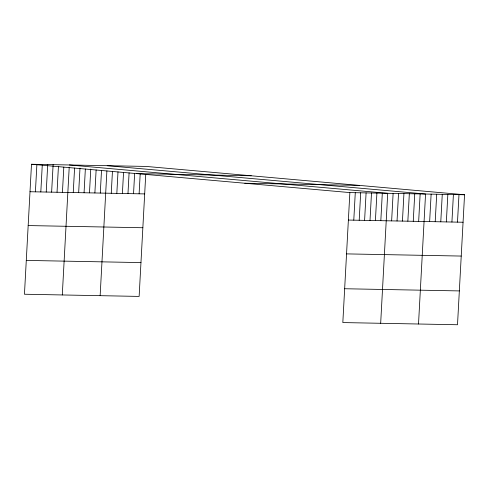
<?xml version="1.0" encoding="UTF-8"?>
<svg xmlns="http://www.w3.org/2000/svg" width="489" height="489" viewBox="0 0 489 489"><rect width="100%" height="100%" fill="white"/><g stroke="black" fill="none" stroke-linecap="round" stroke-linejoin="round"><path stroke-width="0.73" d="M464.55 194.763L349.867 192.587L342.826 322.569L457.508 324.745L464.55 194.763L146.174 166.431L31.492 164.255L24.45 294.237L139.133 296.413L145.728 174.597M35.41 191.835L36.895 164.359M40.813 191.939L42.262 165.203M46.223 192.043L47.708 164.561M51.626 192.146L53.118 164.665M57.036 192.244L58.442 166.254M62.439 192.348L63.808 167.097M62.292 294.959L69.212 167.201M73.252 192.556L74.579 168.045M78.662 192.66L79.988 168.149M84.065 192.758L85.355 168.992M89.475 192.862L90.758 169.096M94.878 192.966L96.125 169.94M100.288 193.069L101.492 170.789M100.141 295.674L106.895 170.887M111.26 193.277L112.427 171.737M116.834 193.381L117.996 171.841M122.403 193.485L123.528 172.69M127.971 193.595L129.096 172.8M133.546 193.699L134.628 173.644M139.114 193.803L140.196 173.754M353.785 220.166L355.277 192.684M359.195 220.27L360.68 192.788M364.598 220.374L366.09 192.892M370.008 220.472L371.493 192.996M375.411 220.576L376.903 193.1M380.821 220.68L382.306 193.198M380.674 323.29L387.716 193.302L69.334 164.97M391.634 220.887L393.119 193.406M397.037 220.985L398.529 193.51M402.447 221.089L403.932 193.607M407.85 221.193L409.336 193.711M413.254 221.297L414.745 193.815M418.663 221.401L420.149 193.919M418.517 324.005L425.558 194.023L107.183 165.692M429.642 221.609L431.127 194.127M435.21 221.713L436.701 194.231M440.778 221.817L442.27 194.335M446.353 221.92L447.838 194.445M451.922 222.03L453.407 194.549M457.49 222.134L458.982 194.653M136.553 173.601L251.236 175.777M244.806 183.234L359.482 185.41M30 191.737L144.683 193.913M348.382 220.062L463.065 222.238M28.173 225.563L142.849 227.74M346.548 253.889L461.231 256.065M26.284 260.411L140.966 262.587M344.659 288.742L459.342 290.918M31.492 164.255L349.867 192.587"/></g></svg>
